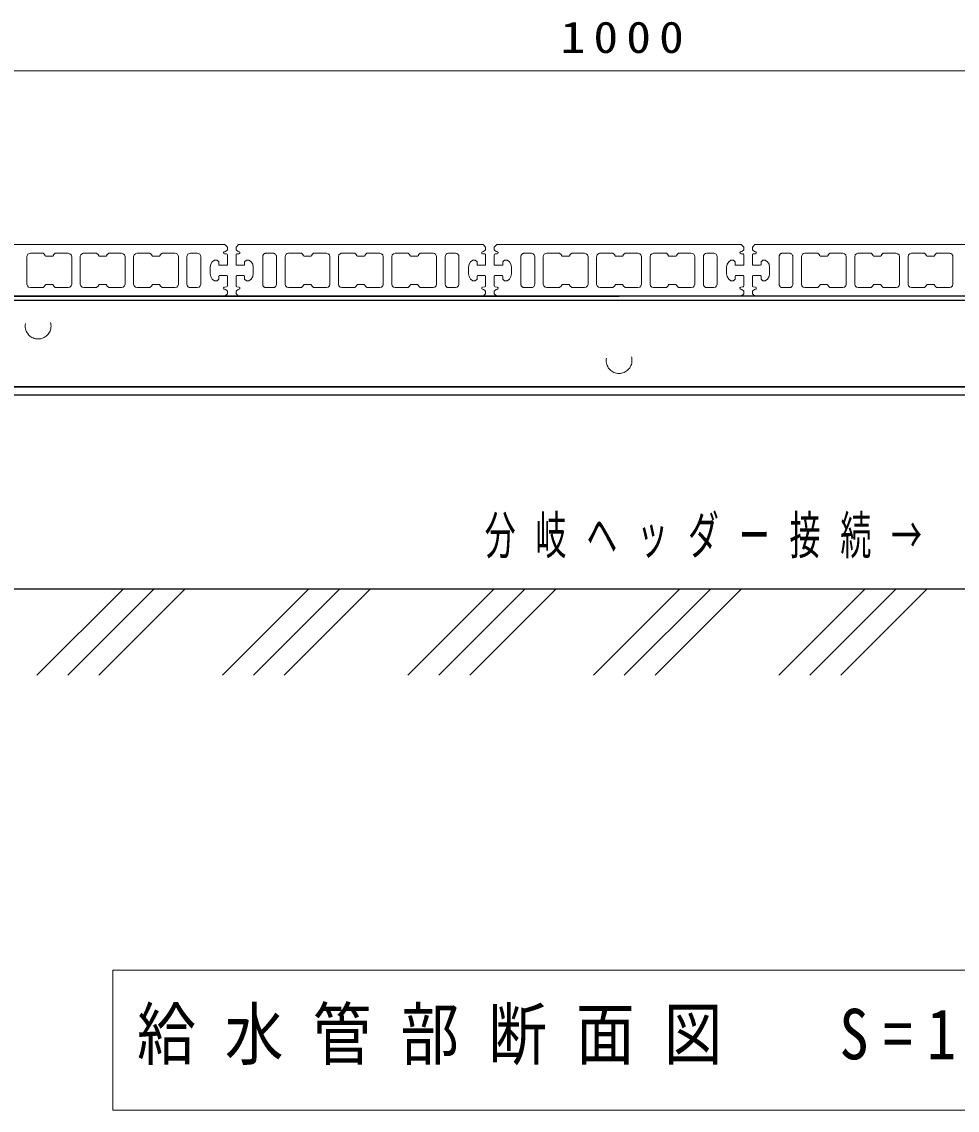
# Model space of a CAD drawing. Units: millimetres on the paper, with parts at other scales. Extents: x -385 to 0, y -594 to 267.
# Drawn here: x -136.4 to -82, y -124.8 to -61.6 of the extents above; entities that cross this region are included whole.
import ezdxf

# ---------------------------------------------------------------- set-up
doc = ezdxf.new("R2010")
doc.units = ezdxf.units.MM
doc.linetypes.add('USER1', pattern=[4.5, 2.5, -2])
doc.layers.add('1_10', color=7, linetype='Continuous', lineweight=25)
doc.styles.add('ＭＳ ゴシック', font='')
doc.styles.get('ＭＳ ゴシック').set_extended_font_data('MS Gothic')

msp = doc.modelspace()

# ---------------------------------------------------------------- linework, layer by layer
at = {"layer": '1_10', "lineweight": 13}
for p, q in [((-151.687, -64.484), (-51.687, -64.484)), ((-135.505, -99.584), (-130.505, -94.584)), ((-133.709, -99.584), (-128.709, -94.584)), ((-131.912, -99.584), (-126.912, -94.584)), ((-124.728, -99.584), (-119.728, -94.584)), ((-122.932, -99.584), (-117.932, -94.584)), ((-121.136, -99.584), (-116.136, -94.584)), ((-113.952, -99.584), (-108.952, -94.584)), ((-112.156, -99.584), (-107.156, -94.584)), ((-110.36, -99.584), (-105.36, -94.584)), ((-103.176, -99.584), (-98.176, -94.584)), ((-101.38, -99.584), (-96.38, -94.584)), ((-99.584, -99.584), (-94.584, -94.584)), ((-92.399, -99.584), (-87.399, -94.584)), ((-90.603, -99.584), (-85.603, -94.584)), ((-88.807, -99.584), (-83.807, -94.584)), ((-131.087, -116.717), (-131.087, -124.85)), ((-72.287, -116.717), (-131.087, -116.717)), ((-131.087, -124.85), (-72.287, -124.85))]:
    msp.add_line(p, q, dxfattribs=at)
at = {"layer": '1_10', "color": 190}
for p, q in [((-52.937, -77.584), (-150.437, -77.584)), ((-150.437, -77.814), (-52.937, -77.814)), ((-138.237, -82.814), (-65.137, -82.814))]:
    msp.add_line(p, q, dxfattribs=at)
at = {"layer": '1_10'}
for p, q in [((-144.837, -77.584), (-101.687, -77.584)), ((-58.537, -77.584), (-101.687, -77.584)), ((-30.687, -94.584), (-170.507, -94.584))]:
    msp.add_line(p, q, dxfattribs=at)
at = {"layer": '1_10', "color": 60}
for p, q in [((-151.237, -77.814), (-52.137, -77.814)), ((-62.687, -82.864), (-140.687, -82.864)), ((-140.687, -83.314), (-62.687, -83.314))]:
    msp.add_line(p, q, dxfattribs=at)
at = {"layer": '1_10', "color": 190, "linetype": 'USER1', "lineweight": 13}
msp.add_line((-52.937, -77.814), (-150.437, -77.814), dxfattribs=at)
at = {"layer": '1_10', "color": 40, "lineweight": 13}
for points in [[(-138.787, -77.584), (-124.587, -77.584), (-124.437, -77.434), (-124.437, -77.308), (-124.442, -77.286), (-124.456, -77.268), (-124.554, -77.19), (-124.563, -77.184), (-124.572, -77.181), (-124.626, -77.164), (-124.652, -77.146), (-124.662, -77.116), (-124.662, -77.1), (-124.649, -77.066), (-124.616, -77.049), (-124.483, -77.038), (-124.451, -77.021), (-124.437, -76.987), (-124.437, -76.409), (-124.462, -76.384), (-124.912, -76.384), (-124.937, -76.409), (-124.937, -76.584), (-125.037, -76.684), (-125.187, -76.684), (-125.316, -76.583), (-125.403, -76.444), (-125.437, -76.284), (-125.437, -75.884), (-125.403, -75.723), (-125.316, -75.584), (-125.187, -75.484), (-125.037, -75.484), (-124.937, -75.584), (-124.937, -75.759), (-124.912, -75.784), (-124.462, -75.784), (-124.437, -75.759), (-124.437, -75.18), (-124.451, -75.146), (-124.483, -75.129), (-124.616, -75.118), (-124.649, -75.101), (-124.662, -75.067), (-124.662, -75.051), (-124.652, -75.021), (-124.626, -75.003), (-124.572, -74.986), (-124.563, -74.983), (-124.554, -74.977), (-124.456, -74.899), (-124.442, -74.881), (-124.437, -74.859), (-124.437, -74.734), (-124.587, -74.584), (-138.787, -74.584)], [(-79.587, -74.584), (-93.787, -74.584), (-93.937, -74.734), (-93.937, -74.859), (-93.932, -74.881), (-93.918, -74.899), (-93.82, -74.977), (-93.812, -74.983), (-93.803, -74.986), (-93.748, -75.003), (-93.722, -75.021), (-93.712, -75.051), (-93.712, -75.067), (-93.726, -75.101), (-93.759, -75.118), (-93.891, -75.129), (-93.924, -75.146), (-93.937, -75.18), (-93.937, -75.759), (-93.912, -75.784), (-93.462, -75.784), (-93.437, -75.759), (-93.437, -75.584), (-93.337, -75.484), (-93.187, -75.484), (-93.058, -75.584), (-92.971, -75.723), (-92.937, -75.884), (-92.937, -76.284), (-92.971, -76.444), (-93.058, -76.583), (-93.187, -76.684), (-93.337, -76.684), (-93.437, -76.584), (-93.437, -76.409), (-93.462, -76.384), (-93.912, -76.384), (-93.937, -76.409), (-93.937, -76.987), (-93.924, -77.021), (-93.891, -77.038), (-93.759, -77.049), (-93.726, -77.066), (-93.712, -77.1), (-93.712, -77.116), (-93.722, -77.146), (-93.748, -77.164), (-93.803, -77.181), (-93.812, -77.184), (-93.82, -77.19), (-93.918, -77.268), (-93.932, -77.286), (-93.937, -77.308), (-93.937, -77.434), (-93.787, -77.584), (-79.587, -77.584)]]:
    msp.add_lwpolyline(points, dxfattribs=at)
for points in [[(-134.587, -75.259), (-134.537, -75.209), (-134.537, -75.184), (-134.437, -75.084), (-133.687, -75.084), (-133.587, -75.11), (-133.514, -75.184), (-133.487, -75.284), (-133.487, -76.884), (-133.514, -76.984), (-133.587, -77.057), (-133.687, -77.084), (-134.437, -77.084), (-134.537, -76.984), (-134.537, -76.959), (-134.587, -76.909), (-134.987, -76.909), (-135.037, -76.959), (-135.037, -76.984), (-135.137, -77.084), (-135.887, -77.084), (-135.987, -77.057), (-136.06, -76.984), (-136.087, -76.884), (-136.087, -75.284), (-136.072, -75.207), (-136.029, -75.142), (-135.964, -75.099), (-135.887, -75.084), (-135.137, -75.084), (-135.037, -75.184), (-135.037, -75.209), (-134.987, -75.259)], [(-130.587, -75.084), (-130.487, -75.11), (-130.414, -75.184), (-130.387, -75.284), (-130.387, -76.884), (-130.414, -76.984), (-130.487, -77.057), (-130.587, -77.084), (-131.337, -77.084), (-131.437, -76.984), (-131.437, -76.959), (-131.487, -76.909), (-131.887, -76.909), (-131.937, -76.959), (-131.937, -76.984), (-132.037, -77.084), (-132.787, -77.084), (-132.887, -77.057), (-132.96, -76.984), (-132.987, -76.884), (-132.987, -75.284), (-132.984, -75.249), (-132.975, -75.215), (-132.96, -75.184), (-132.94, -75.155), (-132.916, -75.13), (-132.887, -75.11), (-132.856, -75.096), (-132.822, -75.087), (-132.787, -75.084), (-132.037, -75.084), (-131.937, -75.184), (-131.937, -75.209), (-131.887, -75.259), (-131.487, -75.259), (-131.437, -75.209), (-131.437, -75.184), (-131.337, -75.084)], [(-127.287, -76.884), (-127.314, -76.984), (-127.387, -77.057), (-127.487, -77.084), (-128.237, -77.084), (-128.337, -76.984), (-128.337, -76.959), (-128.387, -76.909), (-128.787, -76.909), (-128.837, -76.959), (-128.837, -76.984), (-128.937, -77.084), (-129.687, -77.084), (-129.787, -77.057), (-129.86, -76.984), (-129.887, -76.884), (-129.887, -75.284), (-129.86, -75.184), (-129.787, -75.11), (-129.687, -75.084), (-128.937, -75.084), (-128.837, -75.184), (-128.837, -75.209), (-128.787, -75.259), (-128.387, -75.259), (-128.337, -75.209), (-128.337, -75.184), (-128.237, -75.084), (-127.487, -75.084), (-127.411, -75.099), (-127.346, -75.142), (-127.302, -75.207), (-127.287, -75.284)], [(-126.587, -75.084), (-126.187, -75.084), (-126.111, -75.099), (-126.046, -75.142), (-126.002, -75.207), (-125.987, -75.284), (-125.987, -76.884), (-126.014, -76.984), (-126.087, -77.057), (-126.187, -77.084), (-126.587, -77.084), (-126.664, -77.068), (-126.729, -77.025), (-126.772, -76.96), (-126.787, -76.884), (-126.787, -75.284), (-126.772, -75.207), (-126.729, -75.142), (-126.664, -75.099)], [(-123.759, -77.049), (-123.726, -77.066), (-123.712, -77.1), (-123.712, -77.116), (-123.722, -77.146), (-123.748, -77.164), (-123.803, -77.181), (-123.812, -77.184), (-123.82, -77.19), (-123.918, -77.268), (-123.932, -77.286), (-123.937, -77.308), (-123.937, -77.434), (-123.787, -77.584), (-109.587, -77.584), (-109.437, -77.434), (-109.437, -77.308), (-109.442, -77.286), (-109.456, -77.268), (-109.554, -77.19), (-109.563, -77.184), (-109.572, -77.181), (-109.626, -77.164), (-109.652, -77.146), (-109.662, -77.116), (-109.662, -77.1), (-109.649, -77.066), (-109.616, -77.049), (-109.483, -77.038), (-109.451, -77.021), (-109.437, -76.987), (-109.437, -76.409), (-109.462, -76.384), (-109.912, -76.384), (-109.937, -76.409), (-109.937, -76.584), (-110.037, -76.684), (-110.187, -76.684), (-110.316, -76.583), (-110.403, -76.444), (-110.437, -76.284), (-110.437, -75.884), (-110.403, -75.723), (-110.316, -75.584), (-110.187, -75.484), (-110.037, -75.484), (-109.937, -75.584), (-109.937, -75.759), (-109.912, -75.784), (-109.462, -75.784), (-109.437, -75.759), (-109.437, -75.18), (-109.451, -75.146), (-109.483, -75.129), (-109.616, -75.118), (-109.649, -75.101), (-109.662, -75.067), (-109.662, -75.051), (-109.652, -75.021), (-109.626, -75.003), (-109.572, -74.986), (-109.563, -74.983), (-109.554, -74.977), (-109.456, -74.899), (-109.442, -74.881), (-109.437, -74.859), (-109.437, -74.734), (-109.587, -74.584), (-123.787, -74.584), (-123.937, -74.734), (-123.937, -74.859), (-123.932, -74.881), (-123.918, -74.899), (-123.82, -74.977), (-123.812, -74.983), (-123.803, -74.986), (-123.748, -75.003), (-123.722, -75.021), (-123.712, -75.051), (-123.712, -75.067), (-123.726, -75.101), (-123.759, -75.118), (-123.891, -75.129), (-123.924, -75.146), (-123.937, -75.18), (-123.937, -75.759), (-123.912, -75.784), (-123.462, -75.784), (-123.437, -75.759), (-123.437, -75.584), (-123.337, -75.484), (-123.187, -75.484), (-123.058, -75.584), (-122.971, -75.723), (-122.937, -75.884), (-122.937, -76.284), (-122.971, -76.444), (-123.058, -76.583), (-123.187, -76.684), (-123.337, -76.684), (-123.437, -76.584), (-123.437, -76.409), (-123.462, -76.384), (-123.912, -76.384), (-123.937, -76.409), (-123.937, -76.987), (-123.924, -77.021), (-123.891, -77.038)], [(-122.314, -77.038), (-122.342, -77.01), (-122.353, -76.995), (-122.364, -76.978), (-122.372, -76.96), (-122.379, -76.942), (-122.383, -76.923), (-122.386, -76.903), (-122.387, -76.884), (-122.387, -75.284), (-122.386, -75.264), (-122.383, -75.245), (-122.379, -75.226), (-122.372, -75.207), (-122.364, -75.189), (-122.353, -75.172), (-122.342, -75.157), (-122.314, -75.129), (-122.298, -75.117), (-122.281, -75.107), (-122.264, -75.099), (-122.245, -75.092), (-122.226, -75.087), (-122.207, -75.085), (-122.187, -75.084), (-121.787, -75.084), (-121.748, -75.087), (-121.711, -75.099), (-121.676, -75.117), (-121.646, -75.142), (-121.621, -75.172), (-121.602, -75.207), (-121.591, -75.245), (-121.587, -75.284), (-121.587, -76.884), (-121.591, -76.923), (-121.602, -76.96), (-121.621, -76.995), (-121.646, -77.025), (-121.676, -77.05), (-121.711, -77.068), (-121.748, -77.08), (-121.787, -77.084), (-122.187, -77.084), (-122.207, -77.083), (-122.226, -77.08), (-122.245, -77.075), (-122.264, -77.068), (-122.281, -77.06), (-122.298, -77.05)], [(-119.587, -75.259), (-119.537, -75.209), (-119.537, -75.184), (-119.437, -75.084), (-118.687, -75.084), (-118.587, -75.11), (-118.514, -75.184), (-118.487, -75.284), (-118.487, -76.884), (-118.514, -76.984), (-118.587, -77.057), (-118.687, -77.084), (-119.437, -77.084), (-119.537, -76.984), (-119.537, -76.959), (-119.587, -76.909), (-119.987, -76.909), (-120.037, -76.959), (-120.037, -76.984), (-120.137, -77.084), (-120.887, -77.084), (-120.987, -77.057), (-121.06, -76.984), (-121.087, -76.884), (-121.087, -75.284), (-121.072, -75.207), (-121.029, -75.142), (-120.964, -75.099), (-120.887, -75.084), (-120.137, -75.084), (-120.037, -75.184), (-120.037, -75.209), (-119.987, -75.259)], [(-115.587, -75.084), (-115.487, -75.11), (-115.414, -75.184), (-115.387, -75.284), (-115.387, -76.884), (-115.414, -76.984), (-115.487, -77.057), (-115.587, -77.084), (-116.337, -77.084), (-116.437, -76.984), (-116.437, -76.959), (-116.487, -76.909), (-116.887, -76.909), (-116.937, -76.959), (-116.937, -76.984), (-117.037, -77.084), (-117.787, -77.084), (-117.887, -77.057), (-117.96, -76.984), (-117.987, -76.884), (-117.987, -75.284), (-117.984, -75.249), (-117.975, -75.215), (-117.96, -75.184), (-117.94, -75.155), (-117.916, -75.13), (-117.887, -75.11), (-117.856, -75.096), (-117.822, -75.087), (-117.787, -75.084), (-117.037, -75.084), (-116.937, -75.184), (-116.937, -75.209), (-116.887, -75.259), (-116.487, -75.259), (-116.437, -75.209), (-116.437, -75.184), (-116.337, -75.084)], [(-112.287, -76.884), (-112.314, -76.984), (-112.387, -77.057), (-112.487, -77.084), (-113.237, -77.084), (-113.337, -76.984), (-113.337, -76.959), (-113.387, -76.909), (-113.787, -76.909), (-113.837, -76.959), (-113.837, -76.984), (-113.937, -77.084), (-114.687, -77.084), (-114.787, -77.057), (-114.86, -76.984), (-114.887, -76.884), (-114.887, -75.284), (-114.86, -75.184), (-114.787, -75.11), (-114.687, -75.084), (-113.937, -75.084), (-113.837, -75.184), (-113.837, -75.209), (-113.787, -75.259), (-113.387, -75.259), (-113.337, -75.209), (-113.337, -75.184), (-113.237, -75.084), (-112.487, -75.084), (-112.411, -75.099), (-112.346, -75.142), (-112.302, -75.207), (-112.287, -75.284)], [(-111.587, -75.084), (-111.187, -75.084), (-111.111, -75.099), (-111.046, -75.142), (-111.002, -75.207), (-110.987, -75.284), (-110.987, -76.884), (-111.014, -76.984), (-111.087, -77.057), (-111.187, -77.084), (-111.587, -77.084), (-111.664, -77.068), (-111.729, -77.025), (-111.772, -76.96), (-111.787, -76.884), (-111.787, -75.284), (-111.772, -75.207), (-111.729, -75.142), (-111.664, -75.099)], [(-108.759, -77.049), (-108.726, -77.066), (-108.712, -77.1), (-108.712, -77.116), (-108.722, -77.146), (-108.748, -77.164), (-108.803, -77.181), (-108.812, -77.184), (-108.82, -77.19), (-108.918, -77.268), (-108.932, -77.286), (-108.937, -77.308), (-108.937, -77.434), (-108.787, -77.584), (-94.587, -77.584), (-94.437, -77.434), (-94.437, -77.308), (-94.442, -77.286), (-94.456, -77.268), (-94.554, -77.19), (-94.563, -77.184), (-94.572, -77.181), (-94.626, -77.164), (-94.652, -77.146), (-94.662, -77.116), (-94.662, -77.1), (-94.649, -77.066), (-94.616, -77.049), (-94.483, -77.038), (-94.451, -77.021), (-94.437, -76.987), (-94.437, -76.409), (-94.462, -76.384), (-94.912, -76.384), (-94.937, -76.409), (-94.937, -76.584), (-95.037, -76.684), (-95.187, -76.684), (-95.316, -76.583), (-95.403, -76.444), (-95.437, -76.284), (-95.437, -75.884), (-95.403, -75.723), (-95.316, -75.584), (-95.187, -75.484), (-95.037, -75.484), (-94.937, -75.584), (-94.937, -75.759), (-94.912, -75.784), (-94.462, -75.784), (-94.437, -75.759), (-94.437, -75.18), (-94.451, -75.146), (-94.483, -75.129), (-94.616, -75.118), (-94.649, -75.101), (-94.662, -75.067), (-94.662, -75.051), (-94.652, -75.021), (-94.626, -75.003), (-94.572, -74.986), (-94.563, -74.983), (-94.554, -74.977), (-94.456, -74.899), (-94.442, -74.881), (-94.437, -74.859), (-94.437, -74.734), (-94.587, -74.584), (-108.787, -74.584), (-108.937, -74.734), (-108.937, -74.859), (-108.932, -74.881), (-108.918, -74.899), (-108.82, -74.977), (-108.812, -74.983), (-108.803, -74.986), (-108.748, -75.003), (-108.722, -75.021), (-108.712, -75.051), (-108.712, -75.067), (-108.726, -75.101), (-108.759, -75.118), (-108.891, -75.129), (-108.924, -75.146), (-108.937, -75.18), (-108.937, -75.759), (-108.912, -75.784), (-108.462, -75.784), (-108.437, -75.759), (-108.437, -75.584), (-108.337, -75.484), (-108.187, -75.484), (-108.058, -75.584), (-107.971, -75.723), (-107.937, -75.884), (-107.937, -76.284), (-107.971, -76.444), (-108.058, -76.583), (-108.187, -76.684), (-108.337, -76.684), (-108.437, -76.584), (-108.437, -76.409), (-108.462, -76.384), (-108.912, -76.384), (-108.937, -76.409), (-108.937, -76.987), (-108.924, -77.021), (-108.891, -77.038)], [(-107.314, -77.038), (-107.342, -77.01), (-107.353, -76.995), (-107.364, -76.978), (-107.372, -76.96), (-107.379, -76.942), (-107.383, -76.923), (-107.386, -76.903), (-107.387, -76.884), (-107.387, -75.284), (-107.386, -75.264), (-107.383, -75.245), (-107.379, -75.226), (-107.372, -75.207), (-107.364, -75.189), (-107.353, -75.172), (-107.342, -75.157), (-107.314, -75.129), (-107.298, -75.117), (-107.281, -75.107), (-107.264, -75.099), (-107.245, -75.092), (-107.226, -75.087), (-107.207, -75.085), (-107.187, -75.084), (-106.787, -75.084), (-106.748, -75.087), (-106.711, -75.099), (-106.676, -75.117), (-106.646, -75.142), (-106.621, -75.172), (-106.602, -75.207), (-106.591, -75.245), (-106.587, -75.284), (-106.587, -76.884), (-106.591, -76.923), (-106.602, -76.96), (-106.621, -76.995), (-106.646, -77.025), (-106.676, -77.05), (-106.711, -77.068), (-106.748, -77.08), (-106.787, -77.084), (-107.187, -77.084), (-107.207, -77.083), (-107.226, -77.08), (-107.245, -77.075), (-107.264, -77.068), (-107.281, -77.06), (-107.298, -77.05)], [(-104.587, -75.259), (-104.537, -75.209), (-104.537, -75.184), (-104.437, -75.084), (-103.687, -75.084), (-103.587, -75.11), (-103.514, -75.184), (-103.487, -75.284), (-103.487, -76.884), (-103.514, -76.984), (-103.587, -77.057), (-103.687, -77.084), (-104.437, -77.084), (-104.537, -76.984), (-104.537, -76.959), (-104.587, -76.909), (-104.987, -76.909), (-105.037, -76.959), (-105.037, -76.984), (-105.137, -77.084), (-105.887, -77.084), (-105.987, -77.057), (-106.06, -76.984), (-106.087, -76.884), (-106.087, -75.284), (-106.072, -75.207), (-106.029, -75.142), (-105.964, -75.099), (-105.887, -75.084), (-105.137, -75.084), (-105.037, -75.184), (-105.037, -75.209), (-104.987, -75.259)], [(-100.587, -75.084), (-100.487, -75.11), (-100.414, -75.184), (-100.387, -75.284), (-100.387, -76.884), (-100.414, -76.984), (-100.487, -77.057), (-100.587, -77.084), (-101.337, -77.084), (-101.437, -76.984), (-101.437, -76.959), (-101.487, -76.909), (-101.887, -76.909), (-101.937, -76.959), (-101.937, -76.984), (-102.037, -77.084), (-102.787, -77.084), (-102.887, -77.057), (-102.96, -76.984), (-102.987, -76.884), (-102.987, -75.284), (-102.984, -75.249), (-102.975, -75.215), (-102.96, -75.184), (-102.94, -75.155), (-102.916, -75.13), (-102.887, -75.11), (-102.856, -75.096), (-102.822, -75.087), (-102.787, -75.084), (-102.037, -75.084), (-101.937, -75.184), (-101.937, -75.209), (-101.887, -75.259), (-101.487, -75.259), (-101.437, -75.209), (-101.437, -75.184), (-101.337, -75.084)], [(-97.287, -76.884), (-97.314, -76.984), (-97.387, -77.057), (-97.487, -77.084), (-98.237, -77.084), (-98.337, -76.984), (-98.337, -76.959), (-98.387, -76.909), (-98.787, -76.909), (-98.837, -76.959), (-98.837, -76.984), (-98.937, -77.084), (-99.687, -77.084), (-99.787, -77.057), (-99.86, -76.984), (-99.887, -76.884), (-99.887, -75.284), (-99.86, -75.184), (-99.787, -75.11), (-99.687, -75.084), (-98.937, -75.084), (-98.837, -75.184), (-98.837, -75.209), (-98.787, -75.259), (-98.387, -75.259), (-98.337, -75.209), (-98.337, -75.184), (-98.237, -75.084), (-97.487, -75.084), (-97.411, -75.099), (-97.346, -75.142), (-97.302, -75.207), (-97.287, -75.284)], [(-96.587, -75.084), (-96.187, -75.084), (-96.111, -75.099), (-96.046, -75.142), (-96.002, -75.207), (-95.987, -75.284), (-95.987, -76.884), (-96.014, -76.984), (-96.087, -77.057), (-96.187, -77.084), (-96.587, -77.084), (-96.664, -77.068), (-96.729, -77.025), (-96.772, -76.96), (-96.787, -76.884), (-96.787, -75.284), (-96.772, -75.207), (-96.729, -75.142), (-96.664, -75.099)], [(-92.314, -77.038), (-92.342, -77.01), (-92.353, -76.995), (-92.364, -76.978), (-92.372, -76.96), (-92.379, -76.942), (-92.383, -76.923), (-92.386, -76.903), (-92.387, -76.884), (-92.387, -75.284), (-92.386, -75.264), (-92.383, -75.245), (-92.379, -75.226), (-92.372, -75.207), (-92.364, -75.189), (-92.353, -75.172), (-92.342, -75.157), (-92.314, -75.129), (-92.298, -75.117), (-92.281, -75.107), (-92.264, -75.099), (-92.245, -75.092), (-92.226, -75.087), (-92.207, -75.085), (-92.187, -75.084), (-91.787, -75.084), (-91.748, -75.087), (-91.711, -75.099), (-91.676, -75.117), (-91.646, -75.142), (-91.621, -75.172), (-91.602, -75.207), (-91.591, -75.245), (-91.587, -75.284), (-91.587, -76.884), (-91.591, -76.923), (-91.602, -76.96), (-91.621, -76.995), (-91.646, -77.025), (-91.676, -77.05), (-91.711, -77.068), (-91.748, -77.08), (-91.787, -77.084), (-92.187, -77.084), (-92.207, -77.083), (-92.226, -77.08), (-92.245, -77.075), (-92.264, -77.068), (-92.281, -77.06), (-92.298, -77.05)], [(-89.587, -75.259), (-89.537, -75.209), (-89.537, -75.184), (-89.437, -75.084), (-88.687, -75.084), (-88.587, -75.11), (-88.514, -75.184), (-88.487, -75.284), (-88.487, -76.884), (-88.514, -76.984), (-88.587, -77.057), (-88.687, -77.084), (-89.437, -77.084), (-89.537, -76.984), (-89.537, -76.959), (-89.587, -76.909), (-89.987, -76.909), (-90.037, -76.959), (-90.037, -76.984), (-90.137, -77.084), (-90.887, -77.084), (-90.987, -77.057), (-91.06, -76.984), (-91.087, -76.884), (-91.087, -75.284), (-91.072, -75.207), (-91.029, -75.142), (-90.964, -75.099), (-90.887, -75.084), (-90.137, -75.084), (-90.037, -75.184), (-90.037, -75.209), (-89.987, -75.259)], [(-85.587, -75.084), (-85.487, -75.11), (-85.414, -75.184), (-85.387, -75.284), (-85.387, -76.884), (-85.414, -76.984), (-85.487, -77.057), (-85.587, -77.084), (-86.337, -77.084), (-86.437, -76.984), (-86.437, -76.959), (-86.487, -76.909), (-86.887, -76.909), (-86.937, -76.959), (-86.937, -76.984), (-87.037, -77.084), (-87.787, -77.084), (-87.887, -77.057), (-87.96, -76.984), (-87.987, -76.884), (-87.987, -75.284), (-87.984, -75.249), (-87.975, -75.215), (-87.96, -75.184), (-87.94, -75.155), (-87.916, -75.13), (-87.887, -75.11), (-87.856, -75.096), (-87.822, -75.087), (-87.787, -75.084), (-87.037, -75.084), (-86.937, -75.184), (-86.937, -75.209), (-86.887, -75.259), (-86.487, -75.259), (-86.437, -75.209), (-86.437, -75.184), (-86.337, -75.084)], [(-82.287, -76.884), (-82.314, -76.984), (-82.387, -77.057), (-82.487, -77.084), (-83.237, -77.084), (-83.337, -76.984), (-83.337, -76.959), (-83.387, -76.909), (-83.787, -76.909), (-83.837, -76.959), (-83.837, -76.984), (-83.937, -77.084), (-84.687, -77.084), (-84.787, -77.057), (-84.86, -76.984), (-84.887, -76.884), (-84.887, -75.284), (-84.86, -75.184), (-84.787, -75.11), (-84.687, -75.084), (-83.937, -75.084), (-83.837, -75.184), (-83.837, -75.209), (-83.787, -75.259), (-83.387, -75.259), (-83.337, -75.209), (-83.337, -75.184), (-83.237, -75.084), (-82.487, -75.084), (-82.411, -75.099), (-82.346, -75.142), (-82.302, -75.207), (-82.287, -75.284)]]:
    msp.add_lwpolyline(points, close=True, dxfattribs=at)
at = {"layer": '1_10', "color": 60, "linetype": 'USER1', "lineweight": 13}
for centre in [(-135.437, -79.314), (-101.687, -81.314)]:
    msp.add_circle(centre, 0.75, dxfattribs=at)

# ---------------------------------------------------------------- texts
at = {"layer": '1_10', "style": 'ＭＳ ゴシック'}
for s, insert, char_height, attachment_point in [('\\T1.33;\\W1.15;1000', (-101.266, -63.484), 1.833, 8), ('\\T1.64;\\W0.6;分岐ヘッダー接続→', (-109.49, -91.584), 2.199, 4), ('\\T1.5;\\W0.85;給水管部断面図\u3000S=1/10', (-129.687, -120.784), 2.933, 4)]:
    msp.add_mtext(s, dxfattribs=dict(at, insert=insert, char_height=char_height, attachment_point=attachment_point))

doc.saveas('drawing.dxf')
